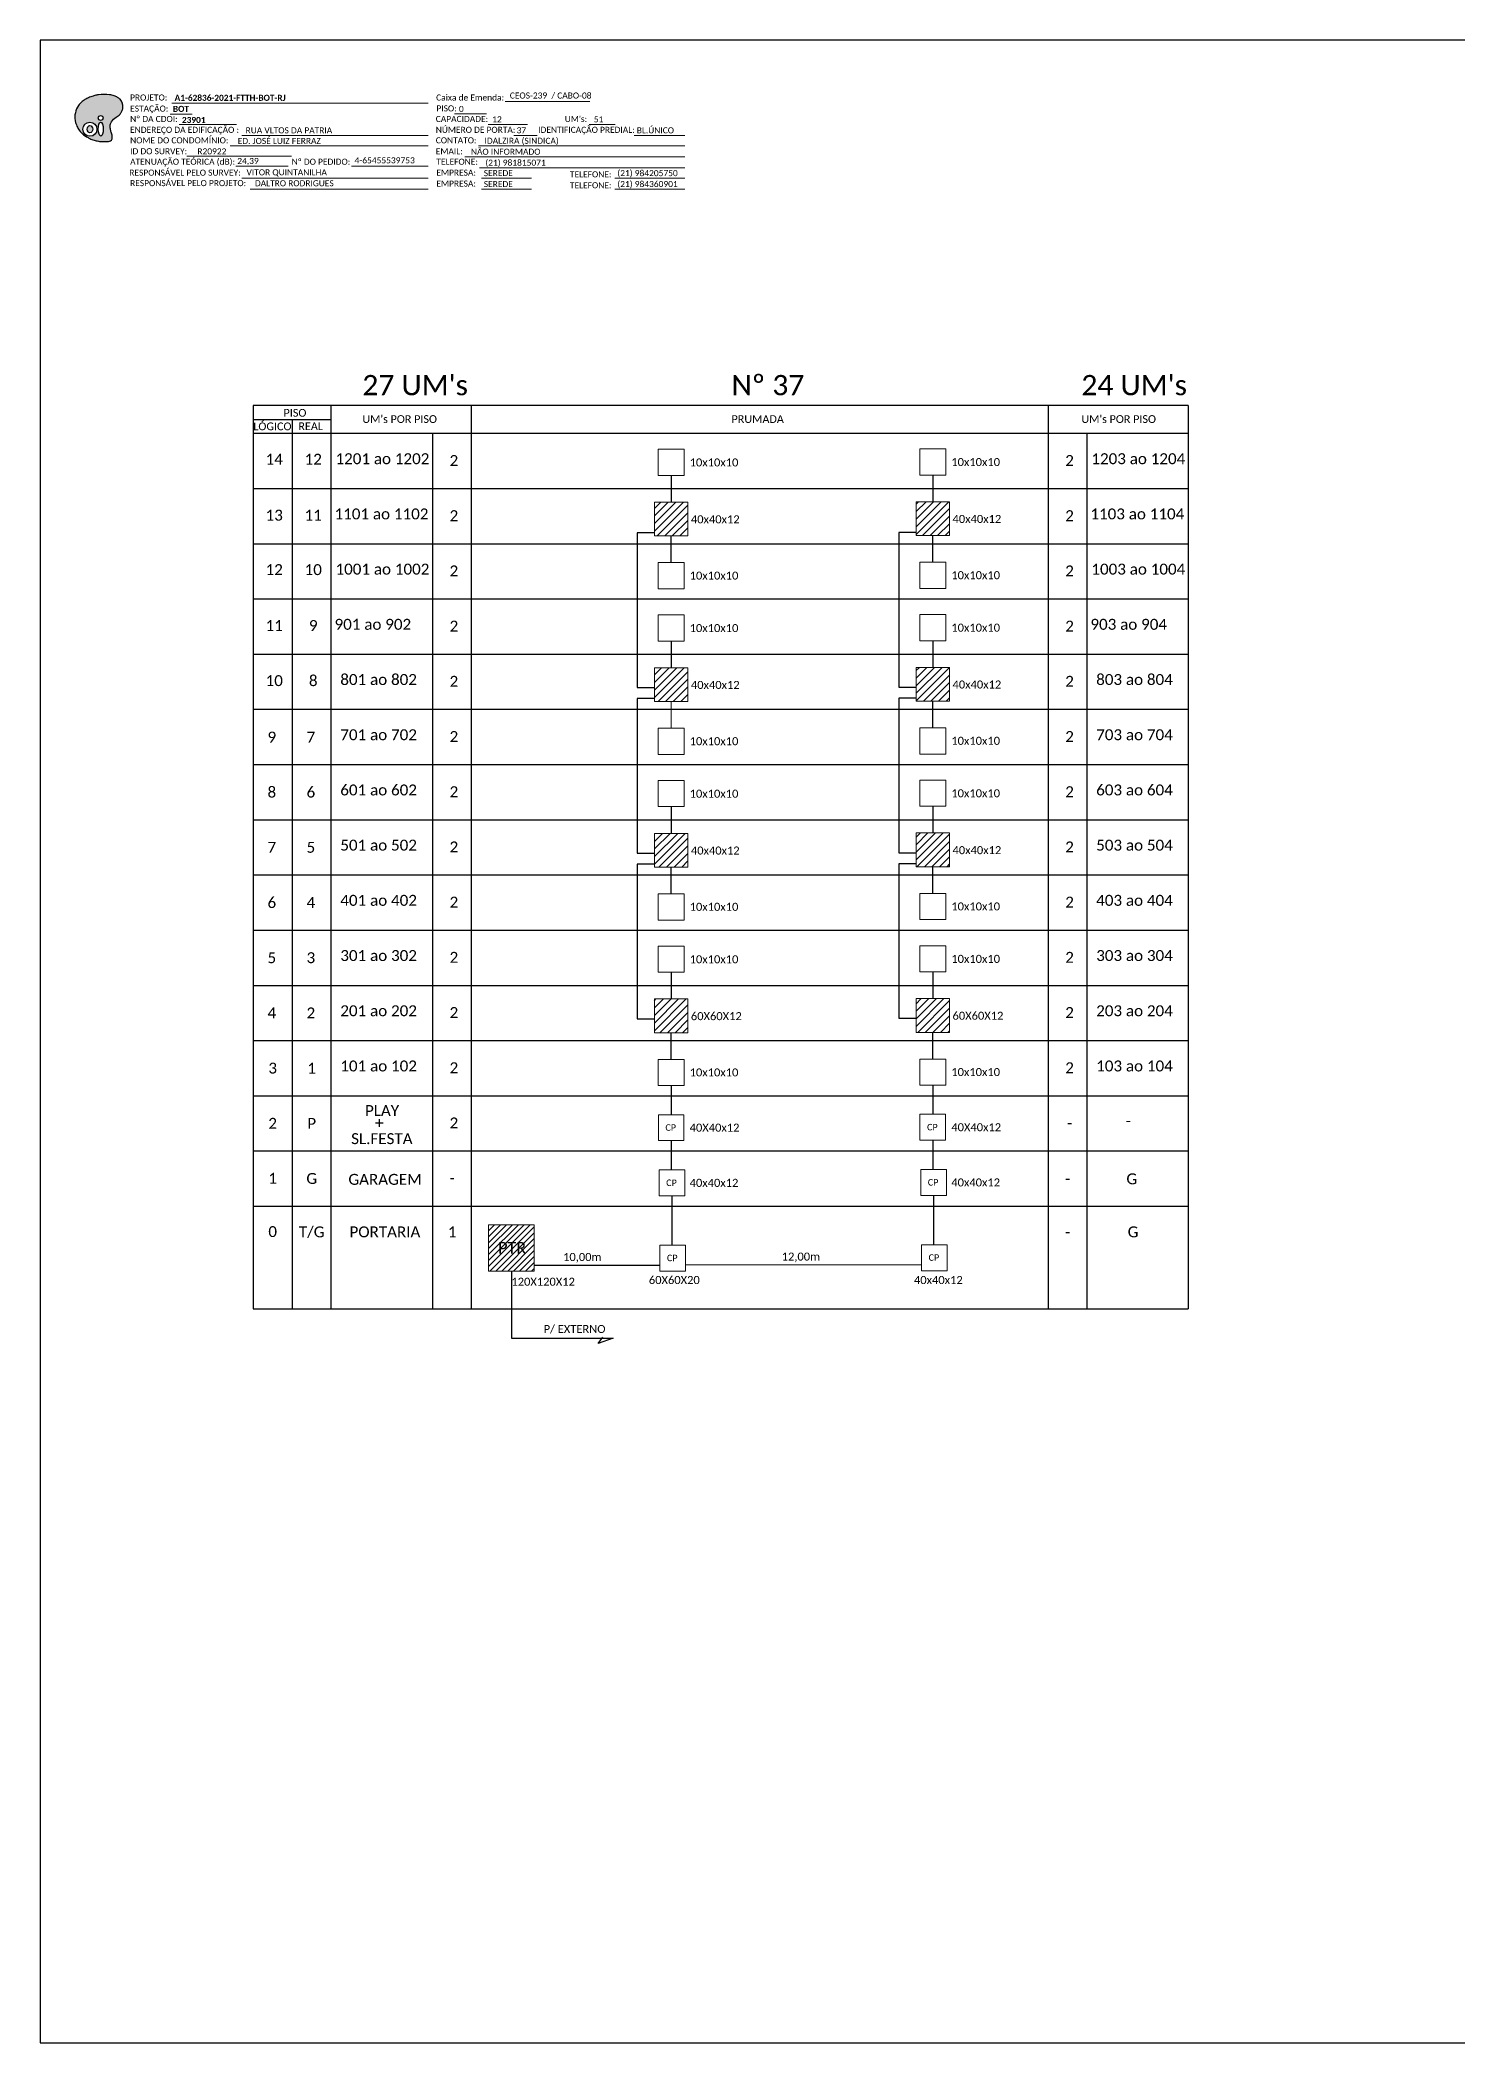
# Model space of a CAD drawing. Header units: metres. Extents: x -1286 to 457, y -500 to 94.
# Drawn here: x -384 to 36, y -500 to 94 of the extents above; entities that cross this region are included whole.
import ezdxf
from ezdxf.enums import TextEntityAlignment as Align

# ---------------------------------------------------------------- set-up
doc = ezdxf.new("R2010")
doc.units = ezdxf.units.M
doc.styles.add('WMF-Calibri0', font='calibri.ttf')
doc.styles.add('WMF-Calibri1', font='calibrib.ttf')

# ---------------------------------------------------------------- blocks, each defined once
blk = doc.blocks.new('OI')
h = blk.add_hatch(color=40)
edge = h.paths.add_edge_path()
edge.add_spline(control_points=[(4.35, -0.67), (3.92, -0.99), (3.26, -1.5), (2.81, -2.59), (2.9, -3.5), (3.06, -4.27), (3.31, -4.85), (3.37, -5.39), (3.4, -5.88), (3.2, -6.4), (2.54, -6.61), (1.65, -6.63), (0.55, -6.67), (-0.56, -6.42), (-1.61, -6.14), (-2.77, -5.61), (-3.92, -4.77), (-4.89, -3.7), (-5.34, -2.65), (-5.6, -1.94), (-5.85, -0.96), (-5.71, 0.47), (-5.1, 2.02), (-4.14, 3.02), (-3.3, 3.61), (-2.37, 4.16), (-1.36, 4.44), (-0.56, 4.7), (0.79, 4.85), (2.24, 4.97), (3.79, 4.57), (4.67, 4.21), (5.44, 3.65), (5.76, 2.99), (6.03, 2.21), (6.01, 1.46), (5.72, 0.64), (5.31, 0.08), (4.88, -0.38), (4.51, -0.55), (4.35, -0.67)], knot_values=[0, 0, 0, 0, 1.60434, 2.417191, 3.427595, 4.282808, 4.776746, 5.304182, 5.888771, 6.258406, 6.858137, 7.79129, 8.986195, 10.124242, 11.187857, 12.242908, 13.953784, 15.414161, 16.515391, 17.349188, 17.675853, 19.552021, 21.515531, 22.568638, 23.63245, 24.621084, 25.782718, 26.745347, 27.142653, 29.870543, 31.004649, 31.921532, 32.709589, 33.801391, 34.042471, 35.192333, 35.971461, 36.628871, 37.254359, 37.836911, 37.836911, 37.836911, 37.836911], degree=3, periodic=0)
h.paths.add_polyline_path([(1.13, -0.87, -1), (-0.04, -0.87, -1)], flags=16)
edge = h.paths.add_edge_path(flags=16)
edge.add_ellipse((0.56, -3.59), major_axis=(-0.02, 1.71), ratio=0.361305, start_angle=0, end_angle=360)
h.paths.add_polyline_path([(-0.36, -3.62, -1), (-3.8, -3.62, -1)], flags=16)
edge = h.paths.add_edge_path(flags=0)
edge.add_ellipse((-2.08, -3.62), major_axis=(0, 0.885), ratio=0.758294, start_angle=0, end_angle=360)
at = {"color": 40}
for centre, radius in [((-2.08, -3.62), 1.72), ((0.54, -0.87), 0.587)]:
    blk.add_circle(centre, radius, dxfattribs=at)
blk.add_ellipse((-2.08, -3.62), major_axis=(0, 0.885), ratio=0.758294, start_param=-3.141592653589792, end_param=3.141592653589792, dxfattribs=at)
blk.add_ellipse((0.56, -3.59), major_axis=(-0.02, 1.71), ratio=0.361305, dxfattribs=at)
at = {"color": 40, "start_tangent": (-0.800898, -0.598801), "end_tangent": (-0.800898, -0.598801)}
blk.add_spline([(4.35, -0.67), (3.2, -1.78), (2.9, -2.54), (2.92, -3.55), (3.12, -4.38), (3.28, -4.85), (3.37, -5.37), (3.35, -5.95), (3.2, -6.29), (2.66, -6.55), (1.73, -6.63), (0.54, -6.62), (-0.58, -6.41), (-1.6, -6.11), (-2.56, -5.67), (-3.95, -4.67), (-4.89, -3.56), (-5.37, -2.56), (-5.64, -1.78), (-5.72, -1.46), (-5.63, 0.42), (-4.84, 2.22), (-4.13, 2.99), (-3.27, 3.62), (-2.4, 4.09), (-1.3, 4.47), (-0.37, 4.72), (0.02, 4.77), (2.75, 4.8), (3.85, 4.53), (4.69, 4.16), (5.31, 3.68), (5.85, 2.73), (5.93, 2.5), (5.94, 1.35), (5.67, 0.62), (5.29, 0.08), (4.84, -0.36), (4.35, -0.67)], degree=3, dxfattribs=at)

msp = doc.modelspace()

# ---------------------------------------------------------------- hatches: boundary and pattern name
h = msp.add_hatch()
h.set_pattern_fill('LINE', color=1, scale=0.5, angle=45)
h.paths.add_polyline_path([(-191.93, -42.84), (-201.84, -42.84), (-201.84, -52.88), (-191.93, -52.88)])
h.paths.add_polyline_path([(-114.34, -42.72), (-124.24, -42.72), (-124.24, -52.76), (-114.34, -52.76)])
h.paths.add_polyline_path([(-114.34, -91.84), (-124.24, -91.84), (-124.24, -101.88), (-114.34, -101.88)])
h.paths.add_polyline_path([(-191.93, -91.96), (-201.84, -91.96), (-201.84, -102), (-191.93, -102)])
h.paths.add_polyline_path([(-114.34, -140.95), (-124.24, -140.95), (-124.24, -150.99), (-114.34, -150.99)])
h.paths.add_polyline_path([(-191.93, -141.07), (-201.84, -141.07), (-201.84, -151.11), (-191.93, -151.11)])
h.paths.add_polyline_path([(-191.93, -190.19), (-201.84, -190.19), (-201.84, -200.23), (-191.93, -200.23)])
h.paths.add_polyline_path([(-114.34, -190.07), (-124.24, -190.07), (-124.24, -200.11), (-114.34, -200.11)])
h = msp.add_hatch()
h.set_pattern_fill('ANSI31', color=1, scale=10, style=0)
h.set_pattern_definition([(45, (-862.6801, -654.886), (-0.8838835, 0.8838835), [])])
h.paths.add_polyline_path([(-251.06, -270.92), (-237.49, -270.92), (-237.49, -257.16), (-251.06, -257.16)])
h.paths.add_polyline_path([(-249.06, -266.57), (-238.98, -266.57), (-238.98, -261.42), (-249.06, -261.42)], flags=24)

# ---------------------------------------------------------------- linework, layer by layer
msp.add_lwpolyline([(-384.06, -499.81), (456.94, -499.81), (456.94, 94.19), (-384.06, 94.19)], close=True)
at = {"color": 7, "lineweight": 0}
for points in [[(-345.46, 72.24), (-338.91, 72.24)], [(-344.95, 75.52), (-268.98, 75.52)], [(-261.18, 72.28), (-251.7, 72.28)], [(-246.14, 76.01), (-221, 76.01)], [(-342.8, 69.17), (-325.83, 69.17)], [(-324.23, 65.93), (-268.98, 65.93)], [(-251.13, 69.17), (-239.51, 69.17)], [(-243.55, 65.93), (-236.6, 65.93)], [(-221.19, 69.17), (-213.52, 69.17)], [(-207.85, 65.93), (-192.82, 65.93)], [(-340.48, 59.75), (-309.44, 59.75)], [(-327.64, 62.82), (-268.98, 62.82)], [(-258.05, 59.58), (-192.79, 59.58)], [(-254.02, 62.82), (-192.79, 62.82)], [(-325.95, 56.79), (-310.44, 56.79)], [(-291.72, 56.79), (-268.95, 56.79)], [(-253.77, 56.34), (-192.79, 56.34)], [(-324.23, 53.23), (-268.98, 53.23)], [(-321.74, 49.99), (-268.98, 49.99)], [(-253.16, 53.23), (-238.36, 53.23)], [(-253.16, 49.99), (-238.36, 49.99)], [(-213.56, 53.23), (-192.79, 53.23)], [(-213.56, 49.99), (-192.79, 49.99)]]:
    msp.add_lwpolyline(points, dxfattribs=at)
at = {"color": 0}
for points in [[(-43.53, -14.2), (-320.86, -14.2)], [(-320.86, -18.31), (-297.71, -18.31)], [(-320.86, -22.43), (-43.53, -22.43)]]:
    msp.add_lwpolyline(points, dxfattribs=at)
for points in [[(-320.86, -14.2), (-320.86, -282.07)], [(-297.71, -282.07), (-297.71, -14.2)], [(-256.12, -282.07), (-256.12, -14.2)], [(-85.12, -14.2), (-85.12, -282.07)], [(-43.53, -14.2), (-43.53, -282.07)], [(-320.86, -22.43), (-43.53, -22.43)], [(-309.29, -18.31), (-309.29, -282.07)], [(-267.7, -22.43), (-267.7, -282.07)], [(-73.54, -282.07), (-73.54, -22.43)], [(-320.86, -38.8), (-43.53, -38.8)], [(-320.86, -55.17), (-43.53, -55.17)], [(-320.86, -55.17), (-43.53, -55.17)], [(-320.86, -71.54), (-43.53, -71.54)], [(-320.86, -87.91), (-43.53, -87.91)], [(-320.86, -104.29), (-43.53, -104.29)], [(-320.86, -120.66), (-43.53, -120.66)], [(-320.86, -137.03), (-43.53, -137.03)], [(-320.86, -153.4), (-43.53, -153.4)], [(-320.86, -169.77), (-43.53, -169.77)], [(-320.86, -186.15), (-43.53, -186.15)], [(-320.86, -202.52), (-43.53, -202.52)], [(-320.86, -218.89), (-43.53, -218.89)], [(-320.86, -235.26), (-43.53, -235.26)], [(-320.86, -251.63), (-43.53, -251.63)], [(-320.86, -282.07), (-43.53, -282.07)]]:
    msp.add_lwpolyline(points)
at = {"lineweight": 0}
for points in [[(-193.06, -27.16), (-200.72, -27.16), (-200.72, -34.93), (-193.06, -34.93)], [(-115.46, -27.05), (-123.13, -27.05), (-123.13, -34.81), (-115.46, -34.81)], [(-193.06, -68.56), (-200.72, -68.56), (-200.72, -60.79), (-193.06, -60.79)], [(-115.46, -68.44), (-123.13, -68.44), (-123.13, -60.67), (-115.46, -60.67)], [(-193.06, -76.28), (-200.72, -76.28), (-200.72, -84.05), (-193.06, -84.05)], [(-115.46, -76.16), (-123.13, -76.16), (-123.13, -83.93), (-115.46, -83.93)], [(-193.06, -117.67), (-200.72, -117.67), (-200.72, -109.9), (-193.06, -109.9)], [(-115.46, -117.55), (-123.13, -117.55), (-123.13, -109.78), (-115.46, -109.78)], [(-193.06, -125.4), (-200.72, -125.4), (-200.72, -133.16), (-193.06, -133.16)], [(-115.46, -125.28), (-123.13, -125.28), (-123.13, -133.04), (-115.46, -133.04)], [(-193.06, -166.79), (-200.72, -166.79), (-200.72, -159.02), (-193.06, -159.02)], [(-115.46, -166.67), (-123.13, -166.67), (-123.13, -158.9), (-115.46, -158.9)], [(-193.06, -174.51), (-200.72, -174.51), (-200.72, -182.28), (-193.06, -182.28)], [(-115.46, -174.39), (-123.13, -174.39), (-123.13, -182.16), (-115.46, -182.16)], [(-193.06, -215.9), (-200.72, -215.9), (-200.72, -208.13), (-193.06, -208.13)], [(-115.46, -215.78), (-123.13, -215.78), (-123.13, -208.02), (-115.46, -208.02)], [(-200.69, -224.51), (-193.09, -224.51), (-193.09, -232.21), (-200.69, -232.21)], [(-123.1, -224.39), (-115.5, -224.39), (-115.5, -232.09), (-123.1, -232.09)], [(-200.47, -240.88), (-192.87, -240.88), (-192.87, -248.58), (-200.47, -248.58)], [(-122.87, -240.76), (-115.27, -240.76), (-115.27, -248.46), (-122.87, -248.46)], [(-200.24, -263.18), (-192.65, -263.18), (-192.65, -270.89), (-200.24, -270.89)], [(-122.65, -263.06), (-115.05, -263.06), (-115.05, -270.77), (-122.65, -270.77)]]:
    msp.add_lwpolyline(points, close=True, dxfattribs=at)
at = {"color": 3}
for points in [[(-196.89, -34.93), (-196.89, -42.84)], [(-119.29, -34.81), (-119.29, -42.72)], [(-201.84, -51.97), (-206.96, -51.97), (-206.96, -97.81), (-201.84, -97.81)], [(-196.89, -60.79), (-196.89, -52.88)], [(-124.24, -51.85), (-129.36, -51.85), (-129.36, -97.69), (-124.24, -97.69)], [(-119.29, -60.67), (-119.29, -52.76)], [(-196.89, -84.05), (-196.89, -91.96)], [(-119.29, -83.93), (-119.29, -91.84)], [(-124.24, -100.97), (-129.36, -100.97), (-129.36, -146.81), (-124.24, -146.81)], [(-201.84, -101.09), (-206.96, -101.09), (-206.96, -146.93), (-201.84, -146.93)], [(-119.29, -109.78), (-119.29, -101.88)], [(-196.89, -133.16), (-196.89, -141.07)], [(-119.29, -133.04), (-119.29, -140.95)], [(-201.84, -150.2), (-206.96, -150.2), (-206.96, -196.04), (-201.84, -196.04)], [(-196.89, -159.02), (-196.89, -151.11)], [(-124.24, -150.08), (-129.36, -150.08), (-129.36, -195.92), (-124.24, -195.92)], [(-119.29, -158.9), (-119.29, -150.99)], [(-196.89, -182.28), (-196.89, -190.19)], [(-119.29, -182.16), (-119.29, -190.07)], [(-196.89, -208.13), (-196.89, -200.23)], [(-119.29, -208.02), (-119.29, -200.11)], [(-196.89, -215.9), (-196.89, -224.51)], [(-119.3, -215.78), (-119.3, -224.39)], [(-196.89, -232.21), (-196.89, -240.81)], [(-119.3, -232.09), (-119.3, -240.69)], [(-196.67, -248.58), (-196.67, -263.12)], [(-119.07, -248.46), (-119.07, -263)], [(-237.49, -269.17), (-200.24, -269.11)], [(-192.65, -269.05), (-122.65, -268.99)]]:
    msp.add_lwpolyline(points, dxfattribs=at)
at = {"color": 1, "lineweight": 0}
for points in [[(-191.93, -42.84), (-201.84, -42.84), (-201.84, -52.88), (-191.93, -52.88)], [(-114.34, -42.72), (-124.24, -42.72), (-124.24, -52.76), (-114.34, -52.76)], [(-191.93, -91.96), (-201.84, -91.96), (-201.84, -102), (-191.93, -102)], [(-114.34, -91.84), (-124.24, -91.84), (-124.24, -101.88), (-114.34, -101.88)], [(-191.93, -141.07), (-201.84, -141.07), (-201.84, -151.11), (-191.93, -151.11)], [(-114.34, -140.95), (-124.24, -140.95), (-124.24, -150.99), (-114.34, -150.99)], [(-114.34, -190.07), (-124.24, -190.07), (-124.24, -200.11), (-114.34, -200.11)], [(-191.93, -190.19), (-201.84, -190.19), (-201.84, -200.23), (-191.93, -200.23)], [(-251.06, -257.16), (-237.49, -257.16), (-237.49, -270.92), (-251.06, -270.92)]]:
    msp.add_lwpolyline(points, close=True, dxfattribs=at)
at = {"color": 3, "lineweight": 0}
msp.add_lwpolyline([(-196.89, -109.9), (-196.89, -102)], dxfattribs=at)
at = {"color": 1}
for points in [[(-244.27, -270.92), (-244.27, -290.74), (-214.14, -290.74)], [(-218.55, -292.34), (-217.14, -290.51)], [(-214.14, -290.74), (-218.55, -292.34)]]:
    msp.add_lwpolyline(points, dxfattribs=at)

# ---------------------------------------------------------------- block references
at = {"color": 7, "xscale": 1.213923925163967, "yscale": 1.213923925163967, "zscale": 1.213923925163967, "rotation": 0.1532896023949059}
msp.add_blockref('OI', (-366.75, 72.14), dxfattribs=at)

# ---------------------------------------------------------------- texts
at = {"color": 7, "lineweight": 0, "style": 'WMF-Calibri0'}
for s, height, p in [('PROJETO:', 1.793, (-357.35, 76.26)), ('Caixa de Emenda:', 1.7927, (-266.59, 76.26)), ('ESTAÇÃO:', 1.793, (-357.35, 72.98)), ('Nº DA CDOI:', 1.7927, (-357.35, 69.91)), ('CAPACIDADE:', 1.7927, (-266.7, 69.91)), ('PISO:', 1.793, (-266.52, 73.03)), ("UM's:", 1.793, (-228.46, 69.91)), ('ENDEREÇO DA EDIFICAÇÃO :', 1.7927, (-357.35, 66.68)), ('NOME DO CONDOMÍNIO:', 1.7927, (-357.35, 63.56)), ('CONTATO:', 1.793, (-266.7, 63.56)), ('NÚMERO DE PORTA:', 1.7927, (-266.7, 66.68)), ('IDENTIFICAÇÃO PREDIAL:', 1.7927, (-236.33, 66.68)), ('ATENUAÇÃO TEÓRICA (dB):', 1.7927, (-357.35, 57.21)), ('ID DO SURVEY:', 1.7927, (-357.35, 60.33)), ('EMAIL:', 1.793, (-266.7, 60.33)), ('RESPONSÁVEL PELO SURVEY:', 1.7927, (-357.59, 53.98)), ('Nº DO PEDIDO:', 1.7927, (-309.43, 57.21)), ('TELEFONE:', 1.793, (-266.52, 57.21)), ('EMPRESA:', 1.793, (-266.52, 53.98)), ('TELEFONE:', 1.793, (-226.92, 53.47)), ('RESPONSÁVEL PELO PROJETO:', 1.7927, (-357.35, 50.87)), ('EMPRESA:', 1.793, (-266.52, 50.74)), ('TELEFONE:', 1.793, (-226.92, 50.24))]:
    msp.add_text(s, height=height, dxfattribs=at).set_placement(p)
at = {"color": 7}
for s, height, style, p in [('A1-62836-2021-FTTH-BOT-RJ', 1.7927, 'WMF-Calibri1', (-344.15, 76.17)), ('CEOS-239  / CABO-08', 1.7927, 'WMF-Calibri0', (-244.74, 76.85)), ('BOT', 1.793, 'WMF-Calibri1', (-344.67, 72.89)), ('0', 1.79, 'WMF-Calibri0', (-259.83, 72.88)), ('12', 1.793, 'WMF-Calibri0', (-249.96, 69.79)), ('51', 1.793, 'WMF-Calibri0', (-219.84, 69.77)), ('ED. JOSÉ LUIZ FERRAZ', 1.7927, 'WMF-Calibri0', (-325.44, 63.39)), (' RUA VLTOS DA PATRIA', 1.7927, 'WMF-Calibri0', (-323.72, 66.52)), ('IDALZIRA (SINDICA)', 1.7927, 'WMF-Calibri0', (-252.24, 63.42)), ('37', 1.793, 'WMF-Calibri0', (-242.73, 66.53)), ('BL.ÚNICO', 1.793, 'WMF-Calibri0', (-207.09, 66.53)), ('R20922', 1.793, 'WMF-Calibri0', (-337.39, 60.28)), ('4-65455539753', 1.7927, 'WMF-Calibri0', (-290.77, 57.62)), ('NÃO INFORMADO', 1.7927, 'WMF-Calibri0', (-256.28, 60.18)), ('24,39', 1.793, 'WMF-Calibri0', (-325.57, 57.45)), ('VITOR QUINTANILHA', 1.7927, 'WMF-Calibri0', (-322.83, 54.07)), ('SEREDE', 1.793, 'WMF-Calibri0', (-252.46, 53.83)), ('(21) 981815071', 1.7927, 'WMF-Calibri0', (-251.99, 56.94)), ('(21) 984205750', 1.7927, 'WMF-Calibri0', (-212.85, 53.83)), ('DALTRO RODRIGUES', 1.7927, 'WMF-Calibri0', (-320.34, 50.83)), ('SEREDE', 1.793, 'WMF-Calibri0', (-252.46, 50.59)), ('(21) 984360901', 1.7927, 'WMF-Calibri0', (-212.85, 50.59)), ('1201 ao 1202', 3.24, 'WMF-Calibri0', (-296.44, -31.59)), ('1203 ao 1204', 3.24, 'WMF-Calibri0', (-72.27, -31.59)), ('10x10x10', 2.373, 'WMF-Calibri0', (-191.41, -32.26)), ('10x10x10', 2.373, 'WMF-Calibri0', (-113.81, -32.14)), ('1101 ao 1102', 3.24, 'WMF-Calibri0', (-296.72, -47.96)), ('40x40x12', 2.373, 'WMF-Calibri0', (-191.04, -49.13)), ('40x40x12', 2.373, 'WMF-Calibri0', (-113.45, -49.01)), ('1103 ao 1104', 3.24, 'WMF-Calibri0', (-72.56, -47.96)), ('1001 ao 1002', 3.24, 'WMF-Calibri0', (-296.44, -64.33)), ('10x10x10', 2.373, 'WMF-Calibri0', (-191.41, -65.82)), ('10x10x10', 2.373, 'WMF-Calibri0', (-113.81, -65.7)), ('1003 ao 1004', 3.24, 'WMF-Calibri0', (-72.27, -64.33)), ('901 ao 902', 3.24, 'WMF-Calibri0', (-296.72, -80.7)), ('10x10x10', 2.373, 'WMF-Calibri0', (-191.41, -81.38)), ('10x10x10', 2.373, 'WMF-Calibri0', (-113.81, -81.26)), ('903 ao 904', 3.24, 'WMF-Calibri0', (-72.56, -80.7)), ('801 ao 802', 3.24, 'WMF-Calibri0', (-295.01, -97.07)), ('803 ao 804', 3.24, 'WMF-Calibri0', (-70.84, -97.07)), ('40x40x12', 2.373, 'WMF-Calibri0', (-191.04, -98.24)), ('40x40x12', 2.373, 'WMF-Calibri0', (-113.45, -98.12)), ('701 ao 702', 3.24, 'WMF-Calibri0', (-295.01, -113.45)), ('10x10x10', 2.373, 'WMF-Calibri0', (-191.41, -114.93)), ('10x10x10', 2.373, 'WMF-Calibri0', (-113.81, -114.81)), ('703 ao 704', 3.24, 'WMF-Calibri0', (-70.84, -113.45)), ('601 ao 602', 3.24, 'WMF-Calibri0', (-295.01, -129.82)), ('10x10x10', 2.373, 'WMF-Calibri0', (-191.41, -130.5)), ('10x10x10', 2.373, 'WMF-Calibri0', (-113.81, -130.38)), ('603 ao 604', 3.24, 'WMF-Calibri0', (-70.84, -129.82)), ('501 ao 502', 3.24, 'WMF-Calibri0', (-295.01, -146.19)), ('40x40x12', 2.373, 'WMF-Calibri0', (-191.04, -147.36)), ('40x40x12', 2.373, 'WMF-Calibri0', (-113.45, -147.24)), ('503 ao 504', 3.24, 'WMF-Calibri0', (-70.84, -146.19)), ('401 ao 402', 3.24, 'WMF-Calibri0', (-295.01, -162.56)), ('403 ao 404', 3.24, 'WMF-Calibri0', (-70.84, -162.56)), ('10x10x10', 2.373, 'WMF-Calibri0', (-191.41, -164.05)), ('10x10x10', 2.373, 'WMF-Calibri0', (-113.81, -163.93)), ('301 ao 302', 3.24, 'WMF-Calibri0', (-295.01, -178.93)), ('10x10x10', 2.373, 'WMF-Calibri0', (-191.41, -179.61)), ('10x10x10', 2.373, 'WMF-Calibri0', (-113.81, -179.49)), ('303 ao 304', 3.24, 'WMF-Calibri0', (-70.84, -178.93)), ('201 ao 202', 3.24, 'WMF-Calibri0', (-295.01, -195.31)), ('60X60X12', 2.373, 'WMF-Calibri0', (-191.04, -196.47)), ('60X60X12', 2.373, 'WMF-Calibri0', (-113.45, -196.35)), ('203 ao 204', 3.24, 'WMF-Calibri0', (-70.84, -195.31)), ('101 ao 102', 3.24, 'WMF-Calibri0', (-295.01, -211.68)), ('10x10x10', 2.373, 'WMF-Calibri0', (-191.41, -213.16)), ('10x10x10', 2.373, 'WMF-Calibri0', (-113.81, -213.05)), ('103 ao 104', 3.24, 'WMF-Calibri0', (-70.84, -211.68)), ('PLAY', 3.24, 'WMF-Calibri0', (-287.7, -224.91)), ('SL.FESTA', 3.24, 'WMF-Calibri0', (-291.79, -233.24)), ('+', 3.24, 'WMF-Calibri0', (-284.69, -228.58)), ('CP', 1.922, 'WMF-Calibri0', (-198.6, -229.28)), ('40X40x12', 2.373, 'WMF-Calibri0', (-191.41, -229.54)), ('CP', 1.922, 'WMF-Calibri0', (-121, -229.16)), ('40X40x12', 2.373, 'WMF-Calibri0', (-113.81, -229.42)), ('-', 3.24, 'WMF-Calibri0', (-62.05, -227.97)), ('GARAGEM', 3.24, 'WMF-Calibri0', (-292.62, -245.31)), ('40x40x12', 2.373, 'WMF-Calibri0', (-191.41, -245.91)), ('40x40x12', 2.373, 'WMF-Calibri0', (-113.81, -245.79)), ('G', 3.24, 'WMF-Calibri0', (-61.88, -245.16)), ('CP', 1.922, 'WMF-Calibri0', (-198.37, -245.66)), ('CP', 1.922, 'WMF-Calibri0', (-120.78, -245.54)), ('PORTARIA', 3.24, 'WMF-Calibri0', (-292.29, -260.88)), ('G', 3.24, 'WMF-Calibri0', (-61.51, -260.88)), ('PTR', 3.433, 'WMF-Calibri0', (-248.2, -265.69)), ('CP', 1.922, 'WMF-Calibri0', (-198.15, -267.96)), ('CP', 1.922, 'WMF-Calibri0', (-120.55, -267.84)), ('120X120X12', 2.373, 'WMF-Calibri0', (-244.27, -275.23)), ('60X60X20', 2.373, 'WMF-Calibri0', (-203.5, -274.73)), ('40x40x12', 2.373, 'WMF-Calibri0', (-124.88, -274.73)), ('P/ EXTERNO', 2.373, 'WMF-Calibri0', (-234.72, -289.25))]:
    msp.add_text(s, height=height, dxfattribs=dict(at, style=style)).set_placement(p)
at = {"color": 7, "style": 'WMF-Calibri1'}
msp.add_text('23901', height=1.793, dxfattribs=at).set_placement((-338.48, 69.6), align=Align.CENTER)
at = {"color": 0, "style": 'WMF-Calibri0'}
for s, height, p in [("27 UM's", 6, (-288.47, -11.14)), ('Nº 37', 6, (-178.99, -11.14)), ("24 UM's", 6, (-75.23, -11.14)), ('     PISO', 2.3, (-315.9, -17.51)), ("UM's POR PISO", 2.3, (-288.47, -19.36)), ('PRUMADA', 2.3, (-178.99, -19.36)), ("UM's POR PISO", 2.3, (-75.23, -19.36)), ('  LÓGICO', 2.3, (-322.44, -21.53)), ('    REAL', 2.3, (-310.68, -21.48))]:
    msp.add_text(s, height=height, dxfattribs=at).set_placement(p)
at = {"color": 7, "style": 'WMF-Calibri0'}
for s, p in [('14', (-314.61, -30.12)), ('12', (-303.04, -30.12)), ('13', (-314.61, -46.71)), ('11', (-303.04, -46.71)), ('12', (-314.61, -62.86)), ('10', (-303.04, -62.86)), ('11', (-314.61, -79.45)), ('9', (-303.04, -79.45)), ('10', (-314.61, -95.78)), ('8', (-303.04, -95.78))]:
    msp.add_text(s, height=3.24, dxfattribs=at).set_placement(p, align=Align.MIDDLE_CENTER)
at = {"color": 3, "style": 'WMF-Calibri0'}
for s, p in [('10,00m', (-228.94, -267.9)), ('12,00m', (-164.11, -267.78))]:
    msp.add_text(s, height=2.373, dxfattribs=at).set_placement(p)
at = {"color": 7, "style": 'WMF-Calibri0'}
for tag, flags, p in [('2', 4, (-261.32, -30.5)), ('2', 4, (-78.74, -30.5)), ('2', 4, (-261.32, -46.87)), ('2', 4, (-78.74, -46.87)), ('2', 4, (-261.32, -63.24)), ('2', 4, (-78.74, -63.24)), ('2', 4, (-261.32, -79.61)), ('2', 4, (-78.74, -79.61)), ('2', 4, (-261.32, -95.99)), ('2', 4, (-78.74, -95.99)), ('9', 4, (-315.32, -112.54)), ('7', 4, (-303.74, -112.54)), ('2', 4, (-261.32, -112.36)), ('2', 4, (-78.74, -112.36)), ('8', 4, (-315.32, -128.84)), ('6', 4, (-303.74, -128.84)), ('2', 4, (-261.32, -128.73)), ('2', 4, (-78.74, -128.73)), ('7', 4, (-315.32, -145.22)), ('5', 4, (-303.74, -145.22)), ('2', 4, (-261.32, -145.1)), ('2', 4, (-78.74, -145.1)), ('6', 4, (-315.32, -161.59)), ('4', 4, (-303.74, -161.59)), ('2', 4, (-261.32, -161.47)), ('2', 4, (-78.74, -161.47)), ('5', 4, (-315.32, -177.96)), ('3', 4, (-303.74, -177.96)), ('2', 4, (-261.32, -177.85)), ('2', 4, (-78.74, -177.85)), ('4', 4, (-315.32, -194.33)), ('2', 4, (-303.74, -194.33)), ('2', 4, (-261.32, -194.22)), ('2', 4, (-78.74, -194.22)), ('3', 4, (-315.07, -210.7)), ('1', 4, (-303.5, -210.7)), ('2', 4, (-261.32, -210.59)), ('2', 4, (-78.74, -210.59)), ('2', 4, (-315.07, -227.08)), ('P', 4, (-303.5, -227.08)), ('2', 4, (-261.32, -226.96)), ('-', 4, (-78.74, -226.96)), ('1', 4, (-315.07, -243.36)), ('G', 12, (-303.5, -243.43)), ('-', 4, (-261.84, -243.29)), ('-', 4, (-79.33, -243.48)), ('0', 4, (-315.07, -259.18)), ('T/G', 12, (-303.5, -259.27)), ('1', 4, (-261.84, -259.28)), ('-', 4, (-79.26, -259.28))]:
    msp.add_attdef(tag, text='XX', height=3.24, dxfattribs=dict(at, flags=flags)).set_placement(p, align=Align.MIDDLE_CENTER)

doc.saveas('drawing.dxf')
